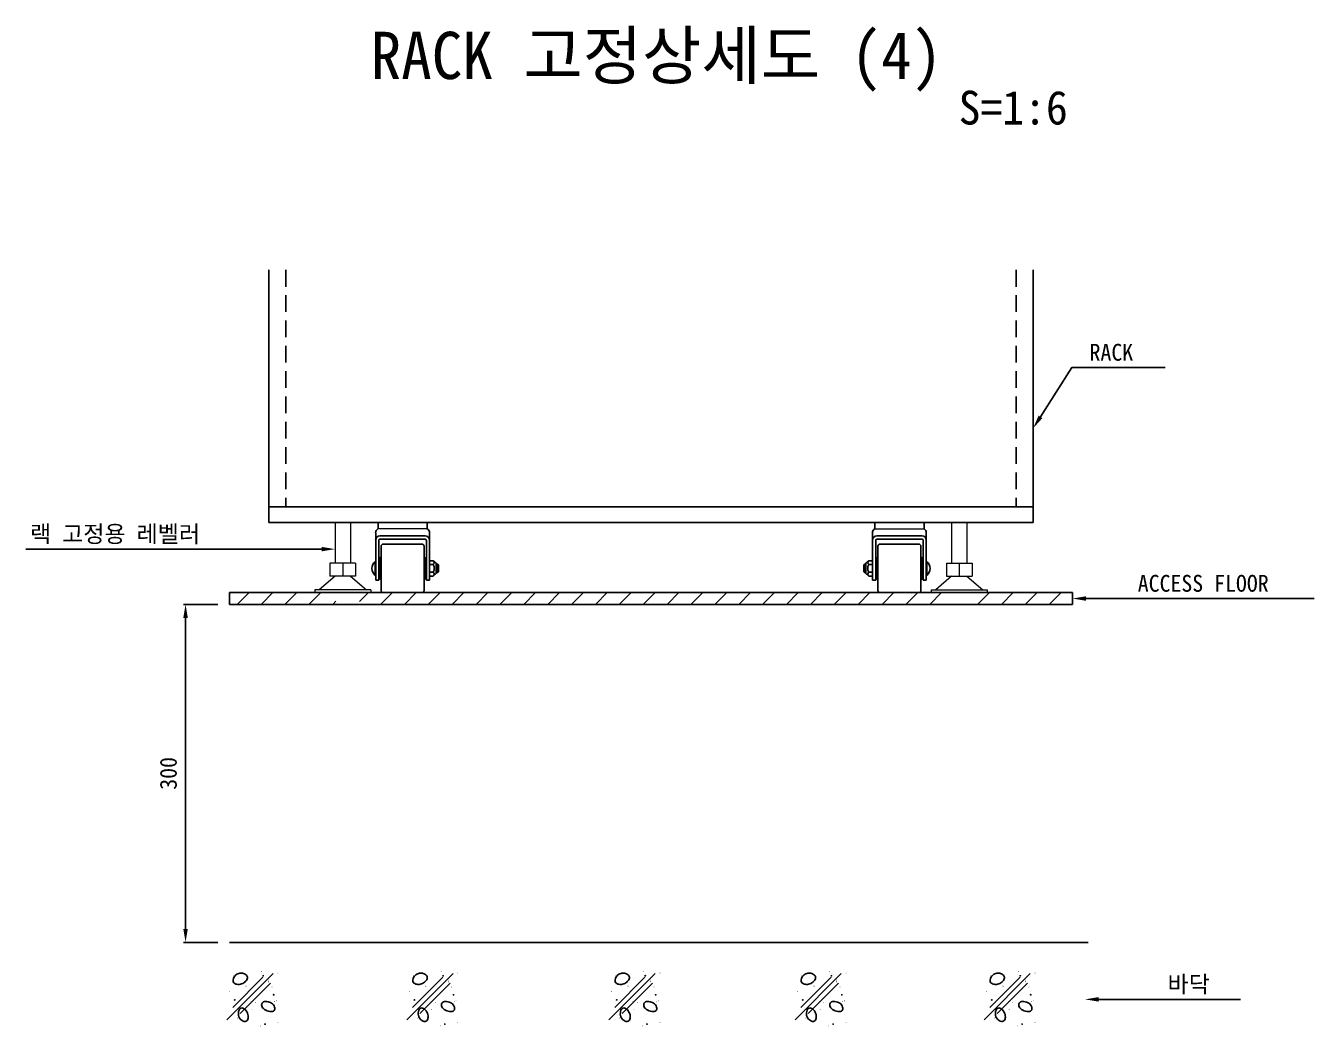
# Model space of a CAD drawing. Extents: x -169 to 3644, y -121 to 4107.
# Drawn here: x 2499 to 3644, y -21 to 868 of the extents above; entities that cross this region are included whole.
import ezdxf
from ezdxf.enums import TextEntityAlignment as Align

# ---------------------------------------------------------------- set-up
doc = ezdxf.new("R2010")
doc.units = 0
doc.header["$LTSCALE"] = 60
doc.header["$MEASUREMENT"] = 0
doc.linetypes.add('HIDDEN', pattern=[0.375, 0.25, -0.125])
doc.layers.get('Defpoints').update_dxf_attribs({"linetype": 'CONTINUOUS'})
for name, color, linetype in [('TN-BASE', 253, 'CONTINUOUS'), ('TN-DIMS', 1, 'CONTINUOUS'), ('TN-LEAL', 1, 'CONTINUOUS'), ('TN-LEAT', 3, 'CONTINUOUS'), ('TN-PATT', 1, 'CONTINUOUS'), ('TN-STEL', 3, 'CONTINUOUS'), ('TN-TEX1', 6, 'CONTINUOUS')]:
    doc.layers.add(name, color=color, linetype=linetype)
doc.styles.add('GHS', font='GulimChe.ttf')
doc.styles.get("Standard").update_dxf_attribs({"font": 'GulimChe.ttf'})
doc.dimstyles.new('L30', dxfattribs={"dimscale": 6, "dimtxt": 2.5, "dimasz": 2, "dimexe": 0.3, "dimexo": 0.3, "dimgap": 1.25, "dimtad": 1, "dimdec": 0, "dimdsep": 46, "dimlunit": 6, "dimtxsty": 'Standard', "dimcen": 0, "dimclrd": 256, "dimclre": 256, "dimclrt": 3, "dimadec": 0, "dimazin": 0, "dimtfac": 0.666667, "dimtdec": 0, "dimtix": 1, "dimtmove": 2, "dimatfit": 3, "dimfxl": 0, "dimtolj": 1, "dimlwd": -1, "dimlwe": -1, "dimarcsym": 0})

# ---------------------------------------------------------------- blocks, each defined once
blk = doc.blocks.new('*D7')
at = {"layer": 'Defpoints', "color": 0}
for p in [(2641.1, 354.2), (2671.5, 354.2), (2671.5, 53.8)]:
    blk.add_point(p, dxfattribs=at)
at = {"layer": 'TN-DIMS'}
for p, q in [((2669.7, 354.2), (2639.3, 354.2)), ((2641.1, 65.8), (2641.1, 342.2)), ((2669.7, 53.8), (2639.3, 53.8))]:
    blk.add_line(p, q, dxfattribs=at)
for points in [[(2639.1, 342.2), (2643.1, 342.2), (2641.1, 354.2)], [(2639.1, 65.8), (2643.1, 65.8), (2641.1, 53.8)]]:
    blk.add_solid(points, dxfattribs=at)
at = {"layer": 'TN-DIMS', "color": 3, "insert": (2625.9, 204), "char_height": 15, "attachment_point": 5, "rotation": 90}
blk.add_mtext('\\A1;300', dxfattribs=at)

msp = doc.modelspace()

# ---------------------------------------------------------------- hatches: boundary and pattern name
at = {"layer": 'TN-PATT'}
h = msp.add_hatch(dxfattribs=at)
h.set_pattern_fill('ANSI31', color=256, scale=120, style=0)
h.set_pattern_definition([(45, (-7557.417, -1298.876), (-10.606602, 10.606602), [])])
h.paths.add_polyline_path([(2795.6, 364.7), (2795.6, 354.2), (3313.5, 354.2), (3313.5, 364.7), (3262.7, 364.7)])
h.paths.add_polyline_path([(3429, 354.2), (3429, 364.7), (3334.5, 364.7), (3334.5, 354.2)])
h.paths.add_polyline_path([(2680.1, 364.7), (2680.1, 354.2), (2774.6, 354.2), (2774.6, 364.7), (2723.8, 364.7)])

# ---------------------------------------------------------------- linework, layer by layer
at = {"layer": 'TN-BASE'}
for p, q in [((2680.1, 53.8), (3443, 53.8)), ((2677.9, -15), (2718.9, 26.1)), ((2837.6, -15), (2878.7, 26.1)), ((3017.2, -15), (3058.3, 26.1)), ((3182.5, -15), (3223.6, 26.1)), ((3350.4, -15), (3391.5, 26.1)), ((2683, -4), (2709.9, 22.8)), ((2689.6, -9.3), (2716.5, 17.6)), ((2842.8, -4), (2869.6, 22.8)), ((2849.3, -9.3), (2876.2, 17.6)), ((3022.4, -4), (3049.2, 22.8)), ((3028.9, -9.3), (3055.8, 17.6)), ((3187.7, -4), (3214.6, 22.8)), ((3194.3, -9.3), (3221.1, 17.6)), ((3355.6, -4), (3382.4, 22.8)), ((3362.1, -9.3), (3389, 17.6))]:
    msp.add_line(p, q, dxfattribs=at)
for points in [[(2683.4, 19), (2683.7, 18.3), (2684.3, 17.7), (2685, 17.2), (2685.8, 16.8), (2686.8, 16.6), (2687.8, 16.4), (2688.8, 16.4), (2689.9, 16.6), (2690.9, 16.9), (2691.9, 17.4), (2692.9, 17.9), (2693.7, 18.6), (2694.5, 19.3), (2695.1, 20), (2695.6, 20.7), (2695.9, 21.5), (2696.1, 22.2), (2696.1, 22.8), (2695.9, 23.5), (2695.6, 24), (2695.2, 24.6), (2694.7, 25), (2694.1, 25.5), (2693.4, 25.8), (2692.6, 26.1), (2691.8, 26.4), (2691, 26.5), (2690.1, 26.6), (2689.3, 26.5), (2688.4, 26.3), (2687.5, 26), (2686.7, 25.6), (2685.9, 25), (2685.2, 24.2), (2684.5, 23.4), (2684, 22.5), (2683.6, 21.6), (2683.3, 20.7), (2683.3, 19.9)], [(2843.1, 19), (2843.5, 18.3), (2844, 17.7), (2844.7, 17.2), (2845.6, 16.8), (2846.5, 16.6), (2847.5, 16.4), (2848.6, 16.4), (2849.6, 16.6), (2850.7, 16.9), (2851.7, 17.4), (2852.6, 17.9), (2853.5, 18.6), (2854.2, 19.3), (2854.8, 20), (2855.3, 20.7), (2855.7, 21.5), (2855.8, 22.2), (2855.8, 22.8), (2855.6, 23.5), (2855.3, 24), (2854.9, 24.6), (2854.4, 25), (2853.8, 25.5), (2853.1, 25.8), (2852.3, 26.1), (2851.6, 26.4), (2850.7, 26.5), (2849.9, 26.6), (2849, 26.5), (2848.1, 26.3), (2847.3, 26), (2846.4, 25.6), (2845.6, 25), (2844.9, 24.2), (2844.3, 23.4), (2843.7, 22.5), (2843.3, 21.6), (2843.1, 20.7), (2843, 19.9)], [(3022.7, 19), (3023.1, 18.3), (3023.6, 17.7), (3024.3, 17.2), (3025.2, 16.8), (3026.1, 16.6), (3027.1, 16.4), (3028.2, 16.4), (3029.2, 16.6), (3030.3, 16.9), (3031.3, 17.4), (3032.2, 17.9), (3033.1, 18.6), (3033.8, 19.3), (3034.4, 20), (3034.9, 20.7), (3035.2, 21.5), (3035.4, 22.2), (3035.4, 22.8), (3035.2, 23.5), (3034.9, 24), (3034.5, 24.6), (3034, 25), (3033.4, 25.5), (3032.7, 25.8), (3031.9, 26.1), (3031.1, 26.4), (3030.3, 26.5), (3029.5, 26.6), (3028.6, 26.5), (3027.7, 26.3), (3026.9, 26), (3026, 25.6), (3025.2, 25), (3024.5, 24.2), (3023.9, 23.4), (3023.3, 22.5), (3022.9, 21.6), (3022.6, 20.7), (3022.6, 19.9)], [(3188, 19), (3188.4, 18.3), (3188.9, 17.7), (3189.6, 17.2), (3190.5, 16.8), (3191.4, 16.6), (3192.4, 16.4), (3193.5, 16.4), (3194.6, 16.6), (3195.6, 16.9), (3196.6, 17.4), (3197.5, 17.9), (3198.4, 18.6), (3199.1, 19.3), (3199.8, 20), (3200.2, 20.7), (3200.6, 21.5), (3200.7, 22.2), (3200.7, 22.8), (3200.6, 23.5), (3200.3, 24), (3199.8, 24.6), (3199.3, 25), (3198.7, 25.5), (3198, 25.8), (3197.3, 26.1), (3196.5, 26.4), (3195.6, 26.5), (3194.8, 26.6), (3193.9, 26.5), (3193, 26.3), (3192.2, 26), (3191.4, 25.6), (3190.6, 25), (3189.8, 24.2), (3189.2, 23.4), (3188.6, 22.5), (3188.2, 21.6), (3188, 20.7), (3187.9, 19.9)], [(3355.9, 19), (3356.2, 18.3), (3356.8, 17.7), (3357.5, 17.2), (3358.3, 16.8), (3359.3, 16.6), (3360.3, 16.4), (3361.4, 16.4), (3362.4, 16.6), (3363.5, 16.9), (3364.5, 17.4), (3365.4, 17.9), (3366.2, 18.6), (3367, 19.3), (3367.6, 20), (3368.1, 20.7), (3368.4, 21.5), (3368.6, 22.2), (3368.6, 22.8), (3368.4, 23.5), (3368.1, 24), (3367.7, 24.6), (3367.2, 25), (3366.6, 25.5), (3365.9, 25.8), (3365.1, 26.1), (3364.3, 26.4), (3363.5, 26.5), (3362.6, 26.6), (3361.8, 26.5), (3360.9, 26.3), (3360, 26), (3359.2, 25.6), (3358.4, 25), (3357.7, 24.2), (3357, 23.4), (3356.5, 22.5), (3356.1, 21.6), (3355.8, 20.7), (3355.8, 19.9)], [(2710.3, -5), (2711.2, -5.7), (2712.3, -6.4), (2713.5, -6.9), (2714.7, -7.3), (2716, -7.6), (2717.2, -7.7), (2718.2, -7.6), (2719.1, -7.3), (2719.7, -6.8), (2720.2, -6.2), (2720.4, -5.4), (2720.4, -4.5), (2720.1, -3.6), (2719.8, -2.6), (2719.2, -1.7), (2718.4, -0.9), (2717.6, -0.2), (2716.6, 0.4), (2715.5, 0.8), (2714.4, 1.1), (2713.3, 1.3), (2712.2, 1.3), (2711.2, 1.2), (2710.4, 0.9), (2709.7, 0.4), (2709.2, -0.2), (2708.9, -0.9), (2708.7, -1.7), (2708.8, -2.5), (2709.1, -3.4), (2709.6, -4.2)], [(2870, -5), (2870.9, -5.7), (2872, -6.4), (2873.2, -6.9), (2874.5, -7.3), (2875.7, -7.6), (2876.9, -7.7), (2877.9, -7.6), (2878.8, -7.3), (2879.5, -6.8), (2879.9, -6.2), (2880.1, -5.4), (2880.1, -4.5), (2879.9, -3.6), (2879.5, -2.6), (2878.9, -1.7), (2878.2, -0.9), (2877.3, -0.2), (2876.3, 0.4), (2875.2, 0.8), (2874.1, 1.1), (2873, 1.3), (2871.9, 1.3), (2871, 1.2), (2870.1, 0.9), (2869.4, 0.4), (2868.9, -0.2), (2868.6, -0.9), (2868.5, -1.7), (2868.5, -2.5), (2868.8, -3.4), (2869.3, -4.2)], [(3049.6, -5), (3050.5, -5.7), (3051.6, -6.4), (3052.8, -6.9), (3054, -7.3), (3055.3, -7.6), (3056.5, -7.7), (3057.5, -7.6), (3058.4, -7.3), (3059.1, -6.8), (3059.5, -6.2), (3059.7, -5.4), (3059.7, -4.5), (3059.5, -3.6), (3059.1, -2.6), (3058.5, -1.7), (3057.8, -0.9), (3056.9, -0.2), (3055.9, 0.4), (3054.8, 0.8), (3053.7, 1.1), (3052.6, 1.3), (3051.5, 1.3), (3050.6, 1.2), (3049.7, 0.9), (3049, 0.4), (3048.5, -0.2), (3048.2, -0.9), (3048.1, -1.7), (3048.1, -2.5), (3048.4, -3.4), (3048.9, -4.2)], [(3214.9, -5), (3215.8, -5.7), (3216.9, -6.4), (3218.1, -6.9), (3219.4, -7.3), (3220.6, -7.6), (3221.8, -7.7), (3222.9, -7.6), (3223.7, -7.3), (3224.4, -6.8), (3224.8, -6.2), (3225, -5.4), (3225, -4.5), (3224.8, -3.6), (3224.4, -2.6), (3223.8, -1.7), (3223.1, -0.9), (3222.2, -0.2), (3221.2, 0.4), (3220.1, 0.8), (3219, 1.1), (3217.9, 1.3), (3216.9, 1.3), (3215.9, 1.2), (3215, 0.9), (3214.4, 0.4), (3213.8, -0.2), (3213.5, -0.9), (3213.4, -1.7), (3213.5, -2.5), (3213.7, -3.4), (3214.2, -4.2)], [(3382.8, -5), (3383.7, -5.7), (3384.8, -6.4), (3386, -6.9), (3387.2, -7.3), (3388.5, -7.6), (3389.7, -7.7), (3390.7, -7.6), (3391.6, -7.3), (3392.2, -6.8), (3392.7, -6.2), (3392.9, -5.4), (3392.9, -4.5), (3392.7, -3.6), (3392.3, -2.6), (3391.7, -1.7), (3391, -0.9), (3390.1, -0.2), (3389.1, 0.4), (3388, 0.8), (3386.9, 1.1), (3385.8, 1.3), (3384.7, 1.3), (3383.7, 1.2), (3382.9, 0.9), (3382.2, 0.4), (3381.7, -0.2), (3381.4, -0.9), (3381.2, -1.7), (3381.3, -2.5), (3381.6, -3.4), (3382.1, -4.2)], [(2688.5, -12.3), (2689, -13.3), (2689.7, -14.3), (2690.5, -15), (2691.4, -15.7), (2692.3, -16.1), (2693.3, -16.4), (2694.1, -16.4), (2694.9, -16.3), (2695.6, -15.9), (2696.1, -15.2), (2696.5, -14.5), (2696.7, -13.6), (2696.8, -12.5), (2696.7, -11.5), (2696.5, -10.3), (2696.2, -9.2), (2695.7, -8.1), (2695, -7.1), (2694.3, -6.2), (2693.5, -5.5), (2692.7, -4.9), (2691.9, -4.5), (2691, -4.4), (2690.3, -4.5), (2689.6, -4.9), (2689, -5.6), (2688.6, -6.5), (2688.2, -7.6), (2688.1, -8.7), (2688, -9.9), (2688.2, -11.1)], [(2848.2, -12.3), (2848.8, -13.3), (2849.4, -14.3), (2850.3, -15), (2851.1, -15.7), (2852.1, -16.1), (2853, -16.4), (2853.9, -16.4), (2854.6, -16.3), (2855.3, -15.9), (2855.8, -15.2), (2856.2, -14.5), (2856.4, -13.6), (2856.5, -12.5), (2856.5, -11.5), (2856.3, -10.3), (2855.9, -9.2), (2855.4, -8.1), (2854.8, -7.1), (2854, -6.2), (2853.3, -5.5), (2852.4, -4.9), (2851.6, -4.5), (2850.8, -4.4), (2850, -4.5), (2849.3, -4.9), (2848.8, -5.6), (2848.3, -6.5), (2848, -7.6), (2847.8, -8.7), (2847.8, -9.9), (2847.9, -11.1)], [(3027.8, -12.3), (3028.3, -13.3), (3029, -14.3), (3029.8, -15), (3030.7, -15.7), (3031.7, -16.1), (3032.6, -16.4), (3033.4, -16.4), (3034.2, -16.3), (3034.9, -15.9), (3035.4, -15.2), (3035.8, -14.5), (3036, -13.6), (3036.1, -12.5), (3036.1, -11.5), (3035.9, -10.3), (3035.5, -9.2), (3035, -8.1), (3034.4, -7.1), (3033.6, -6.2), (3032.8, -5.5), (3032, -4.9), (3031.2, -4.5), (3030.4, -4.4), (3029.6, -4.5), (3028.9, -4.9), (3028.4, -5.6), (3027.9, -6.5), (3027.6, -7.6), (3027.4, -8.7), (3027.3, -9.9), (3027.5, -11.1)], [(3193.2, -12.3), (3193.7, -13.3), (3194.4, -14.3), (3195.2, -15), (3196.1, -15.7), (3197, -16.1), (3197.9, -16.4), (3198.8, -16.4), (3199.6, -16.3), (3200.2, -15.9), (3200.7, -15.2), (3201.1, -14.5), (3201.3, -13.6), (3201.4, -12.5), (3201.4, -11.5), (3201.2, -10.3), (3200.8, -9.2), (3200.3, -8.1), (3199.7, -7.1), (3199, -6.2), (3198.2, -5.5), (3197.3, -4.9), (3196.5, -4.5), (3195.7, -4.4), (3194.9, -4.5), (3194.3, -4.9), (3193.7, -5.6), (3193.2, -6.5), (3192.9, -7.6), (3192.7, -8.7), (3192.7, -9.9), (3192.8, -11.1)], [(3361, -12.3), (3361.5, -13.3), (3362.2, -14.3), (3363, -15), (3363.9, -15.7), (3364.8, -16.1), (3365.8, -16.4), (3366.6, -16.4), (3367.4, -16.3), (3368.1, -15.9), (3368.6, -15.2), (3369, -14.5), (3369.2, -13.6), (3369.3, -12.5), (3369.2, -11.5), (3369, -10.3), (3368.7, -9.2), (3368.2, -8.1), (3367.5, -7.1), (3366.8, -6.2), (3366, -5.5), (3365.2, -4.9), (3364.4, -4.5), (3363.6, -4.4), (3362.8, -4.5), (3362.1, -4.9), (3361.5, -5.6), (3361.1, -6.5), (3360.7, -7.6), (3360.6, -8.7), (3360.5, -9.9), (3360.7, -11.1)]]:
    msp.add_lwpolyline(points, close=True, dxfattribs=at)
for points, const_width in [([(2683.9, 24.2, 1), (2684.2, 24.2, 1)], 0.327), ([(2683.9, 23.4, 1), (2684.2, 23.4, 1)], 0.327), ([(2708.4, 28, 1), (2708.8, 28, 1)], 0.327), ([(2709.7, 24.2, 1), (2710.5, 24.2, 1)], 0.817), ([(2723, 26.5, 1), (2723.3, 26.5, 1)], 0.327), ([(2843.6, 24.2, 1), (2843.9, 24.2, 1)], 0.327), ([(2843.6, 23.4, 1), (2843.9, 23.4, 1)], 0.327), ([(2868.2, 28, 1), (2868.5, 28, 1)], 0.327), ([(2869.5, 24.2, 1), (2870.3, 24.2, 1)], 0.817), ([(2882.8, 26.5, 1), (2883.1, 26.5, 1)], 0.327), ([(3023.2, 24.2, 1), (3023.5, 24.2, 1)], 0.327), ([(3023.2, 23.4, 1), (3023.5, 23.4, 1)], 0.327), ([(3047.8, 28, 1), (3048.1, 28, 1)], 0.327), ([(3049, 24.2, 1), (3049.9, 24.2, 1)], 0.817), ([(3062.3, 26.5, 1), (3062.7, 26.5, 1)], 0.327), ([(3188.5, 24.2, 1), (3188.8, 24.2, 1)], 0.327), ([(3188.5, 23.4, 1), (3188.8, 23.4, 1)], 0.327), ([(3213.1, 28, 1), (3213.4, 28, 1)], 0.327), ([(3214.4, 24.2, 1), (3215.2, 24.2, 1)], 0.817), ([(3227.7, 26.5, 1), (3228, 26.5, 1)], 0.327), ([(3356.4, 24.2, 1), (3356.7, 24.2, 1)], 0.327), ([(3356.4, 23.4, 1), (3356.7, 23.4, 1)], 0.327), ([(3380.9, 28, 1), (3381.3, 28, 1)], 0.327), ([(3382.2, 24.2, 1), (3383, 24.2, 1)], 0.817), ([(3395.5, 26.5, 1), (3395.9, 26.5, 1)], 0.327), ([(2694.6, 14.9, 1), (2695, 14.9, 1)], 0.408), ([(2714.5, 18.8, 1), (2714.9, 18.8, 1)], 0.408), ([(2714.6, 20.3, 1), (2714.9, 20.3, 1)], 0.327), ([(2717.6, 14.2, 1), (2718, 14.2, 1)], 0.327), ([(2854.3, 14.9, 1), (2854.7, 14.9, 1)], 0.408), ([(2874.3, 20.3, 1), (2874.6, 20.3, 1)], 0.327), ([(2874.3, 18.8, 1), (2874.7, 18.8, 1)], 0.408), ([(2877.4, 14.2, 1), (2877.7, 14.2, 1)], 0.327), ([(3033.9, 14.9, 1), (3034.3, 14.9, 1)], 0.408), ([(3053.9, 20.3, 1), (3054.2, 20.3, 1)], 0.327), ([(3053.9, 18.8, 1), (3054.3, 18.8, 1)], 0.408), ([(3057, 14.2, 1), (3057.3, 14.2, 1)], 0.327), ([(3199.2, 14.9, 1), (3199.6, 14.9, 1)], 0.408), ([(3219.2, 18.8, 1), (3219.6, 18.8, 1)], 0.408), ([(3219.2, 20.3, 1), (3219.6, 20.3, 1)], 0.327), ([(3222.3, 14.2, 1), (3222.6, 14.2, 1)], 0.327), ([(3367.1, 14.9, 1), (3367.5, 14.9, 1)], 0.408), ([(3387, 18.8, 1), (3387.4, 18.8, 1)], 0.408), ([(3387.1, 20.3, 1), (3387.4, 20.3, 1)], 0.327), ([(3390.1, 14.2, 1), (3390.5, 14.2, 1)], 0.327), ([(2680, 10.3, 1), (2680.3, 10.3, 1)], 0.327), ([(2683.9, 2.7, 1), (2684.2, 2.7, 1)], 0.327), ([(2684.4, 2.7, 1), (2685.2, 2.7, 1)], 0.817), ([(2699.2, 1.1, 1), (2699.5, 1.1, 1)], 0.327), ([(2703.1, 0.4, 1), (2703.4, 0.4, 1)], 0.327), ([(2718.9, 7.3, 1), (2719.8, 7.3, 1)], 0.817), ([(2719.9, 1.1, 1), (2720.3, 1.1, 1)], 0.327), ([(2721.5, 1.9, 1), (2721.8, 1.9, 1)], 0.327), ([(2839.8, 10.3, 1), (2840.1, 10.3, 1)], 0.327), ([(2843.6, 2.7, 1), (2843.9, 2.7, 1)], 0.327), ([(2844.1, 2.7, 1), (2844.9, 2.7, 1)], 0.817), ([(2858.9, 1.1, 1), (2859.3, 1.1, 1)], 0.327), ([(2862.8, 0.4, 1), (2863.1, 0.4, 1)], 0.327), ([(2878.7, 7.3, 1), (2879.5, 7.3, 1)], 0.817), ([(2879.7, 1.1, 1), (2880, 1.1, 1)], 0.327), ([(2881.2, 1.9, 1), (2881.5, 1.9, 1)], 0.327), ([(3019.3, 10.3, 1), (3019.7, 10.3, 1)], 0.327), ([(3023.2, 2.7, 1), (3023.5, 2.7, 1)], 0.327), ([(3023.7, 2.7, 1), (3024.5, 2.7, 1)], 0.817), ([(3038.5, 1.1, 1), (3038.9, 1.1, 1)], 0.327), ([(3042.4, 0.4, 1), (3042.7, 0.4, 1)], 0.327), ([(3058.3, 7.3, 1), (3059.1, 7.3, 1)], 0.817), ([(3059.3, 1.1, 1), (3059.6, 1.1, 1)], 0.327), ([(3060.8, 1.9, 1), (3061.1, 1.9, 1)], 0.327), ([(3184.7, 10.3, 1), (3185, 10.3, 1)], 0.327), ([(3188.5, 2.7, 1), (3188.8, 2.7, 1)], 0.327), ([(3189, 2.7, 1), (3189.8, 2.7, 1)], 0.817), ([(3203.9, 1.1, 1), (3204.2, 1.1, 1)], 0.327), ([(3207.7, 0.4, 1), (3208, 0.4, 1)], 0.327), ([(3223.6, 7.3, 1), (3224.4, 7.3, 1)], 0.817), ([(3224.6, 1.1, 1), (3224.9, 1.1, 1)], 0.327), ([(3226.1, 1.9, 1), (3226.5, 1.9, 1)], 0.327), ([(3352.5, 10.3, 1), (3352.8, 10.3, 1)], 0.327), ([(3356.4, 2.7, 1), (3356.7, 2.7, 1)], 0.327), ([(3356.9, 2.7, 1), (3357.7, 2.7, 1)], 0.817), ([(3371.7, 1.1, 1), (3372, 1.1, 1)], 0.327), ([(3375.6, 0.4, 1), (3375.9, 0.4, 1)], 0.327), ([(3391.4, 7.3, 1), (3392.3, 7.3, 1)], 0.817), ([(3392.5, 1.1, 1), (3392.8, 1.1, 1)], 0.327), ([(3394, 1.9, 1), (3394.3, 1.9, 1)], 0.327), ([(2700, -5.8, 1), (2700.3, -5.8, 1)], 0.327), ([(2859.7, -5.8, 1), (2860, -5.8, 1)], 0.327), ([(3039.3, -5.8, 1), (3039.6, -5.8, 1)], 0.327), ([(3204.6, -5.8, 1), (3205, -5.8, 1)], 0.327), ([(3372.5, -5.8, 1), (3372.8, -5.8, 1)], 0.327), ([(2686.9, -13.4, 1), (2687.3, -13.4, 1)], 0.327), ([(2707.7, -20.4, 1), (2708, -20.4, 1)], 0.327), ([(2711.3, -18.8, 1), (2712.1, -18.8, 1)], 0.817), ([(2723, -17.3, 1), (2723.3, -17.3, 1)], 0.327), ([(2846.7, -13.4, 1), (2847, -13.4, 1)], 0.327), ([(2867.4, -20.4, 1), (2867.7, -20.4, 1)], 0.327), ([(2871, -18.8, 1), (2871.8, -18.8, 1)], 0.817), ([(2882.8, -17.3, 1), (2883.1, -17.3, 1)], 0.327), ([(3026.3, -13.4, 1), (3026.6, -13.4, 1)], 0.327), ([(3047, -20.4, 1), (3047.3, -20.4, 1)], 0.327), ([(3050.6, -18.8, 1), (3051.4, -18.8, 1)], 0.817), ([(3062.3, -17.3, 1), (3062.7, -17.3, 1)], 0.327), ([(3191.6, -13.4, 1), (3191.9, -13.4, 1)], 0.327), ([(3212.3, -20.4, 1), (3212.6, -20.4, 1)], 0.327), ([(3215.9, -18.8, 1), (3216.7, -18.8, 1)], 0.817), ([(3227.7, -17.3, 1), (3228, -17.3, 1)], 0.327), ([(3359.4, -13.4, 1), (3359.8, -13.4, 1)], 0.327), ([(3380.2, -20.4, 1), (3380.5, -20.4, 1)], 0.327), ([(3383.8, -18.8, 1), (3384.6, -18.8, 1)], 0.817), ([(3395.5, -17.3, 1), (3395.9, -17.3, 1)], 0.327)]:
    msp.add_lwpolyline(points, format="xyb", close=True, dxfattribs=dict(at, const_width=const_width))
at = {"layer": 'TN-LEAL'}
for points in [[(3400.5, 520.8), (3428.5, 564.7), (3511.4, 564.7)], [(2761.9, 403.3), (2499.2, 403.3)], [(3441, 359.4), (3643.7, 359.4)], [(3452.1, 3.2), (3578.1, 3.2)]]:
    msp.add_lwpolyline(points, dxfattribs=at)
for points in [[(3402.2, 519.7), (3394, 510.7), (3398.8, 521.9)], [(2761.9, 405.3), (2773.9, 403.3), (2761.9, 401.3)], [(3441, 357.4), (3429, 359.4), (3441, 361.4)], [(3452.1, 1.2), (3440.1, 3.2), (3452.1, 5.2)]]:
    msp.add_solid(points, dxfattribs=at)
at = {"layer": 'TN-STEL'}
for p, q in [((2715.1, 426.9), (2715.1, 651.5)), ((3394, 426.9), (3394, 651.5)), ((2715.1, 440.9), (3394, 440.9)), ((2715.1, 426.9), (3394, 426.9)), ((2723.8, 426.9), (2785.1, 426.9)), ((2846.5, 426.9), (2785.1, 426.9)), ((2812.1, 421.3), (2812.1, 426.9)), ((2855.8, 421.3), (2855.8, 426.9)), ((3253.3, 421.3), (3253.3, 426.9)), ((3262.7, 426.9), (3324, 426.9)), ((3297.1, 421.3), (3297.1, 426.9)), ((3385.4, 426.9), (3324, 426.9)), ((2810, 417.9), (2810, 375.7)), ((2813.8, 415), (2833.9, 415)), ((2813.8, 412.2), (2833.9, 412.2)), ((2854, 415), (2833.9, 415)), ((2854, 412.2), (2833.9, 412.2)), ((2857.8, 417.9), (2857.8, 375.7)), ((3251.3, 417.9), (3251.3, 375.7)), ((3255.1, 415), (3275.2, 415)), ((3255.1, 412.2), (3275.2, 412.2)), ((3295.3, 415), (3275.2, 415)), ((3295.3, 412.2), (3275.2, 412.2)), ((3299.1, 417.9), (3299.1, 375.7)), ((2812.9, 411.2), (2812.9, 375.7)), ((2814.8, 366.6), (2814.8, 405.8)), ((2816.7, 407.7), (2851.1, 407.7)), ((2853, 405.8), (2853, 386.2)), ((2855, 411.2), (2855, 375.7)), ((3254.2, 411.2), (3254.2, 375.7)), ((3256.1, 405.8), (3256.1, 386.2)), ((3292.4, 407.7), (3258, 407.7)), ((3294.3, 366.6), (3294.3, 405.8)), ((3296.2, 411.2), (3296.2, 375.7)), ((2809.5, 392.4), (2809.5, 386.2)), ((2809.5, 392.4), (2810, 392.4)), ((2813.4, 390), (2812.9, 390)), ((2813.4, 394.8), (2813.4, 386.2)), ((2814.8, 395.8), (2814.3, 395.8)), ((2853, 395.8), (2853.5, 395.8)), ((2854.5, 394.8), (2854.5, 386.2)), ((2855, 390), (2854.5, 390)), ((2861.1, 392.9), (2857.8, 392.9)), ((2861.1, 389.6), (2857.8, 389.6)), ((2863.7, 390.7), (2861.1, 392.9)), ((2863.7, 390.7), (2863.7, 381.7)), ((2863.7, 390), (2864.9, 390)), ((2864.9, 390), (2865.7, 389.3)), ((2864.9, 390), (2864.9, 382.4)), ((2865.7, 389.3), (2865.7, 383.1)), ((3244.2, 390), (3243.5, 389.3)), ((3243.5, 389.3), (3243.5, 383.1)), ((3244.2, 390), (3244.2, 382.4)), ((3245.4, 390), (3244.2, 390)), ((3245.4, 390.7), (3248.1, 392.9)), ((3245.4, 390.7), (3245.4, 381.7)), ((3248.1, 392.9), (3251.3, 392.9)), ((3248.1, 389.6), (3251.3, 389.6)), ((3254.2, 390), (3254.6, 390)), ((3254.6, 394.8), (3254.6, 386.2)), ((3256.1, 395.8), (3255.6, 395.8)), ((3294.3, 395.8), (3294.8, 395.8)), ((3295.8, 394.8), (3295.8, 386.2)), ((3295.8, 390), (3296.2, 390)), ((3299.6, 392.4), (3299.1, 392.4)), ((3299.6, 392.4), (3299.6, 386.2)), ((2809.5, 386.2), (2809.5, 380)), ((2809.5, 380), (2810, 380)), ((2812.9, 375.7), (2812.9, 388.5)), ((2813.4, 382.4), (2812.9, 382.4)), ((2813.4, 377.6), (2813.4, 386.2)), ((2853, 366.6), (2853, 386.2)), ((2854.5, 377.6), (2854.5, 386.2)), ((2855, 382.4), (2854.5, 382.4)), ((2855, 375.7), (2855, 388.5)), ((2861.1, 382.8), (2857.8, 382.8)), ((2861.1, 379.4), (2857.8, 379.4)), ((2863.7, 381.7), (2861.1, 379.4)), ((2864.9, 382.4), (2863.7, 382.4)), ((2865.7, 383.1), (2864.9, 382.4)), ((3243.5, 383.1), (3244.2, 382.4)), ((3244.2, 382.4), (3245.4, 382.4)), ((3245.4, 381.7), (3248.1, 379.4)), ((3248.1, 382.8), (3251.3, 382.8)), ((3248.1, 379.4), (3251.3, 379.4)), ((3254.2, 375.7), (3254.2, 388.5)), ((3254.2, 382.4), (3254.6, 382.4)), ((3254.6, 377.6), (3254.6, 386.2)), ((3256.1, 366.6), (3256.1, 386.2)), ((3295.8, 377.6), (3295.8, 386.2)), ((3295.8, 382.4), (3296.2, 382.4)), ((3296.2, 375.7), (3296.2, 388.5)), ((3299.6, 380), (3299.1, 380)), ((3299.6, 386.2), (3299.6, 380)), ((2810, 375.7), (2812.9, 375.7)), ((2814.8, 376.6), (2814.3, 376.6)), ((2853, 376.6), (2853.5, 376.6)), ((2855, 375.7), (2857.8, 375.7)), ((3254.2, 375.7), (3251.3, 375.7)), ((3256.1, 376.6), (3255.6, 376.6)), ((3294.3, 376.6), (3294.8, 376.6)), ((3299.1, 375.7), (3296.2, 375.7)), ((2680.1, 364.7), (3429, 364.7)), ((2680.1, 354.2), (2680.1, 364.7)), ((2816.7, 364.7), (2851.1, 364.7)), ((3292.4, 364.7), (3258, 364.7)), ((3429, 354.2), (3429, 364.7)), ((2680.1, 354.2), (3429, 354.2)), ((2764.1, 354.2), (2806.1, 354.2)), ((3345, 354.2), (3303, 354.2))]:
    msp.add_line(p, q, dxfattribs=at)
at = {"layer": 'TN-STEL', "linetype": 'HIDDEN'}
for p, q in [((2730.3, 651.5), (2730.3, 440.9)), ((3378.8, 651.5), (3378.8, 440.9))]:
    msp.add_line(p, q, dxfattribs=at)
at = {"layer": 'TN-STEL', "lineweight": 0}
for p, q in [((2773.9, 426.9), (2773.9, 390.7)), ((2787.5, 426.9), (2787.5, 390.7)), ((3321.6, 426.9), (3321.6, 390.7)), ((3335.2, 426.9), (3335.2, 390.7)), ((2855.8, 421.3), (2812.1, 421.3)), ((3253.3, 421.3), (3297.1, 421.3)), ((2769.4, 390.7), (2769.4, 379.4)), ((2792.1, 390.7), (2769.4, 390.7)), ((2780.7, 390.7), (2780.7, 379.4)), ((2792.1, 390.7), (2792.1, 379.4)), ((3317.1, 390.7), (3317.1, 379.4)), ((3317.1, 390.7), (3339.7, 390.7)), ((3328.4, 390.7), (3328.4, 379.4)), ((3339.7, 390.7), (3339.7, 379.4)), ((2773.9, 379.4), (2759.8, 367)), ((2792.1, 379.4), (2769.4, 379.4)), ((2787.5, 379.4), (2801.7, 367)), ((3321.6, 379.4), (3307.5, 367)), ((3317.1, 379.4), (3339.7, 379.4)), ((3335.2, 379.4), (3349.3, 367)), ((2755.8, 367), (2755.8, 364.7)), ((2805.6, 367), (2755.8, 367)), ((2805.6, 367), (2805.6, 364.7)), ((3303.5, 367), (3303.5, 364.7)), ((3303.5, 367), (3353.3, 367)), ((3353.3, 367), (3353.3, 364.7)), ((2805.6, 364.7), (2755.8, 364.7)), ((3303.5, 364.7), (3353.3, 364.7))]:
    msp.add_line(p, q, dxfattribs=at)
at = {"layer": 'TN-STEL'}
for centre, radius, start, end in [((2813.8, 417.9), 3.82, 117.88, 180), ((2813.8, 411.2), 3.82, 90, 180), ((2813.8, 411.2), 0.956, 90, 180), ((2854, 411.2), 3.82, 0, 90), ((2854, 411.2), 0.956, 0, 90), ((2854, 417.9), 3.82, 0, 62.12), ((3255.1, 417.9), 3.82, 117.88, 180), ((3255.1, 411.2), 3.82, 90, 180), ((3255.1, 411.2), 0.956, 90, 180), ((3295.3, 411.2), 3.82, 0, 90), ((3295.3, 411.2), 0.956, 0, 90), ((3295.3, 417.9), 3.82, 0, 62.12), ((2816.7, 405.8), 1.91, 90, 180), ((2851.1, 405.8), 1.91, 0, 90), ((3258, 405.8), 1.91, 90, 180), ((3292.4, 405.8), 1.91, 0, 90), ((2814.8, 386.2), 8.17, 130.4497, 229.5503), ((2814.3, 394.8), 0.956, 90, 180), ((2853.5, 394.8), 0.956, 0, 90), ((2859.9, 391.3), 2.08, 305.8989, 54.1011), ((2855.9, 386.2), 6.16, 326.8328, 33.1672), ((3253.2, 386.2), 6.16, 146.8328, 213.1672), ((3249.3, 391.3), 2.08, 125.8989, 234.1011), ((3255.6, 394.8), 0.956, 90, 180), ((3294.8, 394.8), 0.956, 0, 90), ((3294.3, 386.2), 8.17, 310.4497, 49.5503), ((2859.9, 381.2), 2.08, 305.8989, 54.1011), ((3249.3, 381.2), 2.08, 125.8989, 234.1011), ((2814.3, 377.6), 0.956, 180, 270), ((2816.7, 366.6), 1.91, 180, 270), ((2851.1, 366.6), 1.91, 270, 0), ((2853.5, 377.6), 0.956, 270, 0), ((3255.6, 377.6), 0.956, 180, 270), ((3258, 366.6), 1.91, 180, 270), ((3292.4, 366.6), 1.91, 270, 0), ((3294.8, 377.6), 0.956, 270, 0)]:
    msp.add_arc(centre, radius, start, end, dxfattribs=at)

# ---------------------------------------------------------------- texts
at = {"layer": 'TN-LEAT'}
for s, p in [('RACK', (3444.1, 570.7)), ('랙 고정용 레벨러', (2502.9, 409.3)), ('ACCESS FLOOR', (3486.9, 365.4)), ('바닥', (3513.4, 9.2))]:
    msp.add_text(s, height=15, dxfattribs=at).set_placement(p)
at = {"layer": 'TN-TEX1', "style": 'GHS'}
msp.add_text('RACK 고정상세도 (4)', height=42, dxfattribs=at).set_placement((3059.4, 842), align=Align.MIDDLE_CENTER)
at = {"layer": 'TN-TEX1'}
msp.add_text('S=1:6', height=30, dxfattribs=at).set_placement((3376.3, 795.6), align=Align.MIDDLE_CENTER)

# ---------------------------------------------------------------- dimensions: what is measured, and where the dimension line sits
at = {"layer": 'TN-DIMS'}
dim = msp.add_linear_dim(base=(2641.1, 354.2), p1=(2671.5, 53.8), p2=(2671.5, 354.2), angle=90, dimstyle='L30', dxfattribs=at)
dim.commit()
dim.dimension.update_dxf_attribs({"geometry": '*D7', "text_midpoint": (2625.9, 204)})

doc.saveas('drawing.dxf')
